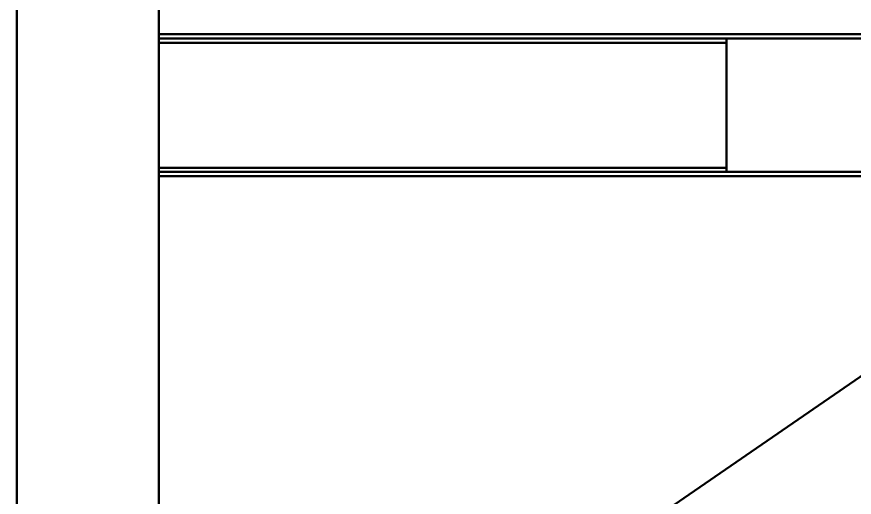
# Model space of a CAD drawing. Header units: millimetres. Extents: x -750 to 750, y -800 to 707.
# Drawn here: x -750 to -455, y 261.9 to 431.1 of the extents above; entities that cross this region are included whole.
import ezdxf

# ---------------------------------------------------------------- set-up
doc = ezdxf.new("R2010")
doc.units = ezdxf.units.MM
doc.layers.add('I-FURN', color=7, linetype='Continuous', lineweight=40)

msp = doc.modelspace()

# ---------------------------------------------------------------- meshes
at = {"layer": 'I-FURN', "color": 250, "true_color": 0x161616}
mesh = msp.add_polyface(dxfattribs=at)
corners = [(-750, 700, 700), (-750, 700, 20.04), (-750, 674.97, 20.04), (-750, 674.97, 650), (-750, 125, 650), (-750, 125, 20.04), (-750, 100, 20.04), (-750, 100, 700)]
mesh.append_faces([[corners[k] for k in face] for face in [(3, 0, 1, 2)]], dxfattribs={"vtx0": -1, "color": 250})
mesh.append_faces([[corners[k] for k in face] for face in [(6, 7, 4, 5)]], dxfattribs={"vtx1": -1, "color": 250})
mesh.append_faces([[corners[k] for k in face] for face in [(3, 4, 7, 0)]], dxfattribs={"vtx1": -1, "vtx3": -1, "color": 250})
mesh = msp.add_polyface(dxfattribs=at)
corners = [(-700, 100, 700), (-700, 700, 700), (-750, 700, 700), (-750, 100, 700)]
mesh.append_faces([[corners[k] for k in face] for face in [(0, 1, 2, 3)]], dxfattribs={"color": 250})
at = {"layer": 'I-FURN', "color": 252, "true_color": 0xa39689}
mesh = msp.add_polyface(dxfattribs=at)
corners = [(750, 700, 725), (-750, 700, 725), (-750, 100, 725), (750, 100, 725), (146.02, 634.53, 725), (146.02, 516.34, 725), (-144.98, 516.34, 725), (-144.98, 634.53, 725)]
mesh.append_faces([[corners[k] for k in face] for face in [(0, 4, 5, 3), (3, 5, 6, 2)]], dxfattribs={"vtx0": -1, "vtx2": -1, "color": 252})
mesh.append_faces([[corners[k] for k in face] for face in [(7, 4, 0, 1), (6, 7, 1, 2)]], dxfattribs={"vtx1": -1, "vtx3": -1, "color": 252})
mesh = msp.add_polyface(dxfattribs=at)
corners = [(750, 700, 700), (750, 100, 700), (-750, 100, 700), (-750, 700, 700), (146.02, 634.53, 700), (-144.98, 634.53, 700), (-144.98, 516.34, 700), (146.02, 516.34, 700)]
mesh.append_faces([[corners[k] for k in face] for face in [(7, 1, 6)]], dxfattribs={"vtx0": -1, "vtx1": -1, "color": 252})
mesh.append_faces([[corners[k] for k in face] for face in [(3, 5, 6), (5, 3, 0, 4)]], dxfattribs={"vtx0": -1, "vtx2": -1, "color": 252})
mesh.append_faces([[corners[k] for k in face] for face in [(6, 1, 2, 3)]], dxfattribs={"vtx0": -1, "vtx3": -1, "color": 252})
mesh.append_faces([[corners[k] for k in face] for face in [(7, 4, 0, 1)]], dxfattribs={"vtx1": -1, "vtx3": -1, "color": 252})
mesh = msp.add_polyface(dxfattribs=at)
corners = [(-750, 100, 725), (-750, 700, 725), (-750, 700, 700), (-750, 100, 700)]
mesh.append_faces([[corners[k] for k in face] for face in [(3, 0, 1, 2)]], dxfattribs={"color": 252})
at = {"layer": 'I-FURN', "color": 250, "true_color": 0x161616}
mesh = msp.add_polyface(dxfattribs=at)
corners = [(-700, 700, 700), (-700, 100, 700), (-700, 100, 20.04), (-700, 125, 20.04), (-700, 125, 650), (-700, 674.97, 650), (-700, 674.97, 20.04), (-700, 700, 20.04)]
mesh.append_faces([[corners[k] for k in face] for face in [(4, 1, 2, 3)]], dxfattribs={"vtx0": -1, "color": 250})
mesh.append_faces([[corners[k] for k in face] for face in [(5, 0, 1, 4)]], dxfattribs={"vtx0": -1, "vtx2": -1, "color": 250})
mesh.append_faces([[corners[k] for k in face] for face in [(7, 0, 5, 6)]], dxfattribs={"vtx1": -1, "color": 250})
mesh = msp.add_polyface(dxfattribs=at)
corners = [(-700, 674.97, 650), (-700, 125, 650), (-750, 125, 650), (-750, 674.97, 650)]
mesh.append_faces([[corners[k] for k in face] for face in [(3, 0, 1, 2)]], dxfattribs={"color": 250})
mesh = msp.add_polyface(dxfattribs=at)
corners = [(-700, 425, 700), (-700, 425, 650), (-700, 375, 650), (-700, 375, 700), (-700, 423.5, 698.5), (-700, 376.5, 698.5), (-700, 376.5, 651.5), (-700, 423.5, 651.5)]
mesh.append_faces([[corners[k] for k in face] for face in [(3, 5, 6, 2), (2, 6, 7, 1)]], dxfattribs={"vtx0": -1, "vtx2": -1, "color": 250})
mesh.append_faces([[corners[k] for k in face] for face in [(4, 5, 3, 0), (7, 4, 0, 1)]], dxfattribs={"vtx1": -1, "vtx3": -1, "color": 250})
mesh = msp.add_polyface(dxfattribs=at)
corners = [(700, 375, 700), (700, 425, 700), (-700, 425, 700), (-700, 375, 700)]
mesh.append_faces([[corners[k] for k in face] for face in [(0, 1, 2, 3)]], dxfattribs={"color": 250})
mesh = msp.add_polyface(dxfattribs=at)
corners = [(700, 425, 650), (700, 375, 650), (-700, 375, 650), (-700, 425, 650)]
mesh.append_faces([[corners[k] for k in face] for face in [(3, 0, 1, 2)]], dxfattribs={"color": 250})
mesh = msp.add_polyface(dxfattribs=at)
corners = [(700, 425, 700), (700, 425, 650), (-700, 425, 650), (-700, 425, 700)]
mesh.append_faces([[corners[k] for k in face] for face in [(3, 0, 1, 2)]], dxfattribs={"color": 250})
mesh = msp.add_polyface(dxfattribs=at)
corners = [(700, 423.5, 651.5), (700, 423.5, 698.5), (-700, 423.5, 698.5), (-700, 423.5, 651.5)]
mesh.append_faces([[corners[k] for k in face] for face in [(3, 0, 1, 2)]], dxfattribs={"color": 250})
mesh = msp.add_polyface(dxfattribs=at)
corners = [(700, 376.5, 651.5), (700, 423.5, 651.5), (-700, 423.5, 651.5), (-700, 376.5, 651.5)]
mesh.append_faces([[corners[k] for k in face] for face in [(0, 1, 2, 3)]], dxfattribs={"color": 250})
mesh = msp.add_polyface(dxfattribs=at)
corners = [(700, 423.5, 698.5), (700, 376.5, 698.5), (-700, 376.5, 698.5), (-700, 423.5, 698.5)]
mesh.append_faces([[corners[k] for k in face] for face in [(3, 0, 1, 2)]], dxfattribs={"color": 250})
mesh = msp.add_polyface(dxfattribs=at)
corners = [(-700, 423.5, 651.5), (-700, 422, 651.5), (-700, 422, 697), (-700, 378, 697), (-700, 378, 651.5), (-700, 376.5, 651.5), (-700, 376.5, 698.5), (-700, 423.5, 698.5)]
mesh.append_faces([[corners[k] for k in face] for face in [(2, 7, 0, 1)]], dxfattribs={"vtx0": -1, "color": 250})
mesh.append_faces([[corners[k] for k in face] for face in [(7, 2, 3, 6)]], dxfattribs={"vtx0": -1, "vtx2": -1, "color": 250})
mesh.append_faces([[corners[k] for k in face] for face in [(5, 6, 3, 4)]], dxfattribs={"vtx1": -1, "color": 250})
mesh = msp.add_polyface(dxfattribs=at)
corners = [(-500, 376.5, 698.5), (-500, 423.5, 698.5), (-700, 423.5, 698.5), (-700, 376.5, 698.5)]
mesh.append_faces([[corners[k] for k in face] for face in [(0, 1, 2, 3)]], dxfattribs={"color": 250})
mesh = msp.add_polyface(dxfattribs=at)
corners = [(-500, 423.5, 698.5), (-500, 423.5, 651.5), (-700, 423.5, 651.5), (-700, 423.5, 698.5)]
mesh.append_faces([[corners[k] for k in face] for face in [(3, 0, 1, 2)]], dxfattribs={"color": 250})
mesh = msp.add_polyface(dxfattribs=at)
corners = [(-500, 423.5, 651.5), (-500, 422, 651.5), (-700, 422, 651.5), (-700, 423.5, 651.5)]
mesh.append_faces([[corners[k] for k in face] for face in [(0, 1, 2, 3)]], dxfattribs={"color": 250})
mesh = msp.add_polyface(dxfattribs=at)
corners = [(-500, 422, 697), (-500, 378, 697), (-700, 378, 697), (-700, 422, 697)]
mesh.append_faces([[corners[k] for k in face] for face in [(3, 0, 1, 2)]], dxfattribs={"color": 250})
mesh = msp.add_polyface(dxfattribs=at)
corners = [(-500, 422, 651.5), (-500, 422, 697), (-700, 422, 697), (-700, 422, 651.5)]
mesh.append_faces([[corners[k] for k in face] for face in [(0, 1, 2, 3)]], dxfattribs={"color": 250})
mesh = msp.add_polyface(dxfattribs=at)
corners = [(-500, 423.5, 651.5), (-500, 423.5, 698.5), (-500, 376.5, 698.5), (-500, 376.5, 651.5), (-500, 378, 651.5), (-500, 378, 697), (-500, 422, 697), (-500, 422, 651.5)]
mesh.append_faces([[corners[k] for k in face] for face in [(5, 6, 1, 2)]], dxfattribs={"vtx1": -1, "vtx3": -1, "color": 250})
mesh.append_faces([[corners[k] for k in face] for face in [(3, 4, 5, 2)]], dxfattribs={"vtx2": -1, "color": 250})
mesh.append_faces([[corners[k] for k in face] for face in [(6, 7, 0, 1)]], dxfattribs={"vtx3": -1, "color": 250})
mesh = msp.add_polyface(dxfattribs=at)
corners = [(-500, 378, 651.5), (-500, 376.5, 651.5), (-700, 376.5, 651.5), (-700, 378, 651.5)]
mesh.append_faces([[corners[k] for k in face] for face in [(0, 1, 2, 3)]], dxfattribs={"color": 250})
mesh = msp.add_polyface(dxfattribs=at)
corners = [(-500, 378, 697), (-500, 378, 651.5), (-700, 378, 651.5), (-700, 378, 697)]
mesh.append_faces([[corners[k] for k in face] for face in [(3, 0, 1, 2)]], dxfattribs={"color": 250})
mesh = msp.add_polyface(dxfattribs=at)
corners = [(700, 376.5, 698.5), (700, 376.5, 651.5), (-700, 376.5, 651.5), (-700, 376.5, 698.5)]
mesh.append_faces([[corners[k] for k in face] for face in [(3, 0, 1, 2)]], dxfattribs={"color": 250})
mesh = msp.add_polyface(dxfattribs=at)
corners = [(-500, 376.5, 651.5), (-500, 376.5, 698.5), (-700, 376.5, 698.5), (-700, 376.5, 651.5)]
mesh.append_faces([[corners[k] for k in face] for face in [(3, 0, 1, 2)]], dxfattribs={"color": 250})
mesh = msp.add_polyface(dxfattribs=at)
corners = [(700, 375, 650), (700, 375, 700), (-700, 375, 700), (-700, 375, 650)]
mesh.append_faces([[corners[k] for k in face] for face in [(3, 0, 1, 2)]], dxfattribs={"color": 250})

doc.saveas('drawing.dxf')
